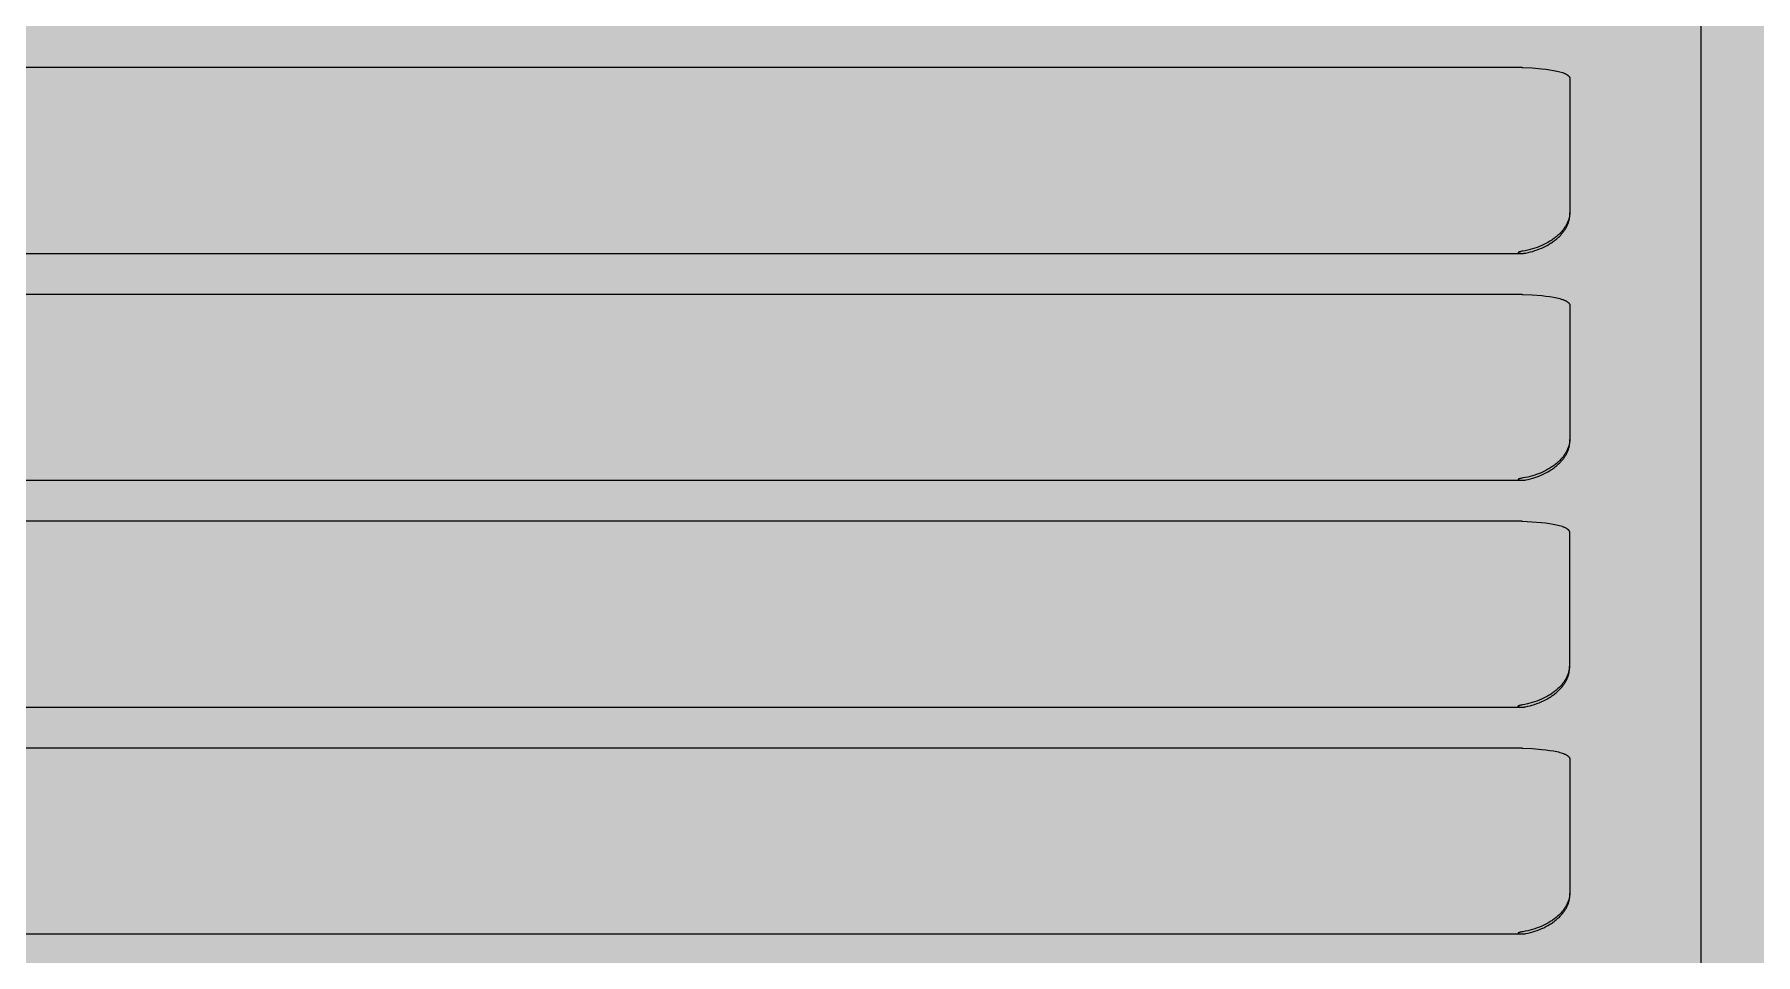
# Model space of a CAD drawing. Header units: millimetres. Extents: x 126 to 12547, y 1644 to 26714.
# Drawn here: x 1122.9 to 1217.8, y 25645.4 to 25696.1 of the extents above; entities that cross this region are included whole.
import ezdxf

# ---------------------------------------------------------------- set-up
doc = ezdxf.new("R2010")
doc.units = ezdxf.units.MM
doc.linetypes.add('CONTINUA', pattern=[0])
doc.layers.add('cono piramide', color=4, linetype='Continuous')
for name, color, linetype, lineweight in [('F_ARREDI_pareti', 1, 'Continuous', 0), ('F_INFISSI', 4, 'Continuous', 5), ('F_MINERAL WALL', 6, 'Continuous', 5), ('F_Tendaggio', 252, 'Continuous', 5), ('F_VETRO', 140, 'Continuous', 5)]:
    doc.layers.add(name, color=color, linetype=linetype, lineweight=lineweight)

# ---------------------------------------------------------------- blocks, each defined once
blk = doc.blocks.new('TENDAGGIO_infisso piccolo_prospetto_fronte')
at = {"layer": 'F_Tendaggio'}
for points in [[(734793.741, 513791.768), (734687.498, 513791.768)], [(734793.741, 513791.768), (734793.782, 513791.767), (734794.304, 513791.742), (734794.825, 513791.7), (734795.057, 513791.674), (734795.273, 513791.644), (734795.473, 513791.611), (734795.566, 513791.593), (734795.655, 513791.574), (734795.739, 513791.554), (734795.818, 513791.533), (734795.893, 513791.512), (734795.962, 513791.489), (734795.995, 513791.477), (734796.026, 513791.466), (734796.056, 513791.454), (734796.085, 513791.441), (734796.113, 513791.429), (734796.139, 513791.416), (734796.164, 513791.403), (734796.187, 513791.39), (734796.21, 513791.377), (734796.22, 513791.37), (734796.23, 513791.363), (734796.24, 513791.356), (734796.25, 513791.35), (734796.259, 513791.343), (734796.268, 513791.336), (734796.276, 513791.329), (734796.284, 513791.322), (734796.292, 513791.314), (734796.299, 513791.307), (734796.306, 513791.3), (734796.313, 513791.293), (734796.319, 513791.286), (734796.325, 513791.278), (734796.331, 513791.271), (734796.336, 513791.263), (734796.339, 513791.26), (734796.341, 513791.256), (734796.344, 513791.252), (734796.346, 513791.249), (734796.348, 513791.245), (734796.35, 513791.241), (734796.352, 513791.237), (734796.354, 513791.233), (734796.356, 513791.23), (734796.357, 513791.226), (734796.359, 513791.222), (734796.36, 513791.218), (734796.362, 513791.214), (734796.363, 513791.211), (734796.364, 513791.207), (734796.365, 513791.203), (734796.366, 513791.199), (734796.367, 513791.195), (734796.368, 513791.191), (734796.369, 513791.187), (734796.37, 513791.183), (734796.37, 513791.179), (734796.371, 513791.176), (734796.371, 513791.172), (734796.372, 513791.168), (734796.372, 513791.164), (734796.372, 513791.16), (734796.372, 513783.809), (734796.371, 513783.766), (734796.369, 513783.722), (734796.365, 513783.679), (734796.36, 513783.635), (734796.354, 513783.592), (734796.346, 513783.548), (734796.336, 513783.504), (734796.326, 513783.461), (734796.313, 513783.417), (734796.3, 513783.374), (734796.284, 513783.33), (734796.268, 513783.287), (734796.25, 513783.244), (734796.23, 513783.201), (734796.21, 513783.158), (734796.188, 513783.115), (734796.164, 513783.073), (734796.139, 513783.03), (734796.113, 513782.988), (734796.085, 513782.946), (734796.057, 513782.905), (734796.026, 513782.864), (734795.995, 513782.823), (734795.962, 513782.783), (734795.928, 513782.742), (734795.893, 513782.703), (734795.856, 513782.663), (734795.819, 513782.624), (734795.779, 513782.586), (734795.739, 513782.548), (734795.698, 513782.51), (734795.655, 513782.473), (734795.611, 513782.436), (734795.566, 513782.4), (734795.52, 513782.364), (734795.473, 513782.329), (734795.424, 513782.295), (734795.375, 513782.261), (734795.325, 513782.228), (734795.273, 513782.196), (734795.221, 513782.164), (734795.167, 513782.133), (734795.057, 513782.072), (734794.943, 513782.015), (734794.826, 513781.961), (734794.7, 513781.908), (734794.573, 513781.86), (734794.444, 513781.815), (734794.314, 513781.774), (734794.182, 513781.738), (734794.049, 513781.706), (734793.916, 513781.677), (734793.782, 513781.654)], [(734793.52, 513781.569), (734793.52, 513781.569), (734793.52, 513781.569), (734793.52, 513781.569), (734793.52, 513781.569), (734793.52, 513781.568), (734793.52, 513781.568), (734793.52, 513781.568), (734793.52, 513781.568), (734793.521, 513781.568), (734793.521, 513781.567), (734793.521, 513781.567), (734793.521, 513781.567), (734793.521, 513781.567), (734793.521, 513781.567), (734793.521, 513781.566), (734793.521, 513781.566), (734793.521, 513781.566), (734793.521, 513781.566), (734793.521, 513781.566), (734793.521, 513781.565), (734793.521, 513781.565), (734793.521, 513781.565), (734793.522, 513781.565), (734793.522, 513781.565), (734793.522, 513781.564), (734793.522, 513781.564), (734793.522, 513781.564), (734793.523, 513781.563), (734793.523, 513781.563), (734793.523, 513781.562), (734793.523, 513781.562), (734793.524, 513781.562), (734793.524, 513781.561), (734793.524, 513781.561), (734793.525, 513781.561), (734793.525, 513781.56), (734793.525, 513781.56), (734793.526, 513781.56), (734793.527, 513781.559), (734793.527, 513781.559), (734793.528, 513781.558), (734793.529, 513781.557), (734793.53, 513781.557), (734793.531, 513781.556), (734793.531, 513781.556), (734793.532, 513781.555), (734793.533, 513781.555), (734793.535, 513781.554), (734793.537, 513781.553), (734793.538, 513781.553), (734793.541, 513781.551), (734793.553, 513781.548), (734793.565, 513781.545), (734793.577, 513781.542), (734793.589, 513781.539), (734793.602, 513781.537), (734793.614, 513781.535), (734793.626, 513781.534), (734793.664, 513781.53), (734793.69, 513781.529), (734793.715, 513781.528), (734793.74, 513781.528), (734793.766, 513781.528), (734793.791, 513781.529), (734793.816, 513781.53), (734793.842, 513781.532), (734793.867, 513781.535), (734793.892, 513781.538), (734793.917, 513781.542), (734793.942, 513781.546), (734794.07, 513781.574), (734794.198, 513781.605), (734794.325, 513781.641), (734794.45, 513781.681), (734794.575, 513781.724), (734794.698, 513781.771), (734794.819, 513781.822), (734794.938, 513781.877), (734795.049, 513781.932), (734795.156, 513781.99), (734795.259, 513782.051), (734795.31, 513782.083), (734795.359, 513782.115), (734795.407, 513782.147), (734795.454, 513782.18), (734795.5, 513782.214), (734795.546, 513782.248), (734795.59, 513782.283), (734795.633, 513782.319), (734795.675, 513782.354), (734795.716, 513782.391), (734795.755, 513782.427), (734795.793, 513782.464), (734795.831, 513782.501), (734795.867, 513782.539), (734795.901, 513782.577), (734795.935, 513782.615), (734795.968, 513782.654), (734795.999, 513782.693), (734796.029, 513782.732), (734796.058, 513782.772), (734796.086, 513782.812), (734796.112, 513782.852), (734796.137, 513782.892), (734796.161, 513782.933), (734796.184, 513782.974), (734796.205, 513783.015), (734796.225, 513783.056), (734796.244, 513783.097), (734796.262, 513783.138), (734796.278, 513783.179), (734796.293, 513783.22), (734796.307, 513783.261), (734796.319, 513783.303), (734796.33, 513783.344), (734796.34, 513783.386), (734796.348, 513783.427), (734796.356, 513783.469), (734796.361, 513783.51), (734796.366, 513783.551), (734796.369, 513783.593), (734796.371, 513783.634), (734796.372, 513783.766)], [(734687.392, 513781.528), (734793.74, 513781.528)], [(734793.782, 513781.654), (734793.725, 513781.643), (734793.678, 513781.633), (734793.634, 513781.622), (734793.612, 513781.616), (734793.59, 513781.61), (734793.577, 513781.605), (734793.57, 513781.603), (734793.563, 513781.6), (734793.557, 513781.598), (734793.55, 513781.595), (734793.547, 513781.593), (734793.544, 513781.592), (734793.541, 513781.59), (734793.538, 513781.588), (734793.536, 513781.587), (734793.534, 513781.586), (734793.532, 513781.585), (734793.531, 513781.585), (734793.53, 513781.584), (734793.53, 513781.583), (734793.529, 513781.583), (734793.528, 513781.582), (734793.527, 513781.581), (734793.526, 513781.581), (734793.526, 513781.58), (734793.525, 513781.579), (734793.525, 513781.579), (734793.525, 513781.579), (734793.524, 513781.578), (734793.524, 513781.578), (734793.523, 513781.577), (734793.523, 513781.577), (734793.523, 513781.576), (734793.522, 513781.576), (734793.522, 513781.575), (734793.522, 513781.575), (734793.522, 513781.575), (734793.522, 513781.575), (734793.522, 513781.574), (734793.521, 513781.574), (734793.521, 513781.574), (734793.521, 513781.574), (734793.521, 513781.573), (734793.521, 513781.573), (734793.521, 513781.573), (734793.521, 513781.572), (734793.521, 513781.572), (734793.521, 513781.572), (734793.521, 513781.572), (734793.52, 513781.571), (734793.52, 513781.571), (734793.52, 513781.571), (734793.52, 513781.57), (734793.52, 513781.57), (734793.52, 513781.57), (734793.52, 513781.569)], [(734793.741, 513779.27), (734687.498, 513779.27)], [(734793.741, 513779.27), (734793.782, 513779.27), (734794.304, 513779.245), (734794.825, 513779.202), (734795.057, 513779.176), (734795.273, 513779.147), (734795.473, 513779.113), (734795.566, 513779.095), (734795.655, 513779.076), (734795.739, 513779.056), (734795.818, 513779.036), (734795.893, 513779.014), (734795.962, 513778.991), (734795.995, 513778.98), (734796.026, 513778.968), (734796.056, 513778.956), (734796.085, 513778.944), (734796.113, 513778.931), (734796.139, 513778.918), (734796.164, 513778.906), (734796.187, 513778.892), (734796.21, 513778.879), (734796.22, 513778.872), (734796.23, 513778.866), (734796.24, 513778.859), (734796.25, 513778.852), (734796.259, 513778.845), (734796.268, 513778.838), (734796.276, 513778.831), (734796.284, 513778.824), (734796.292, 513778.817), (734796.299, 513778.81), (734796.306, 513778.802), (734796.313, 513778.795), (734796.319, 513778.788), (734796.325, 513778.781), (734796.331, 513778.773), (734796.336, 513778.766), (734796.339, 513778.762), (734796.341, 513778.758), (734796.344, 513778.755), (734796.346, 513778.751), (734796.348, 513778.747), (734796.35, 513778.743), (734796.352, 513778.74), (734796.354, 513778.736), (734796.356, 513778.732), (734796.357, 513778.728), (734796.359, 513778.724), (734796.36, 513778.72), (734796.362, 513778.717), (734796.363, 513778.713), (734796.364, 513778.709), (734796.365, 513778.705), (734796.366, 513778.701), (734796.367, 513778.697), (734796.368, 513778.693), (734796.369, 513778.69), (734796.37, 513778.686), (734796.37, 513778.682), (734796.371, 513778.678), (734796.371, 513778.674), (734796.372, 513778.67), (734796.372, 513778.666), (734796.372, 513778.662), (734796.372, 513771.312), (734796.371, 513771.268), (734796.369, 513771.225), (734796.365, 513771.181), (734796.36, 513771.137), (734796.354, 513771.094), (734796.346, 513771.05), (734796.336, 513771.007), (734796.326, 513770.963), (734796.313, 513770.919), (734796.3, 513770.876), (734796.284, 513770.833), (734796.268, 513770.789), (734796.25, 513770.746), (734796.23, 513770.703), (734796.21, 513770.66), (734796.188, 513770.617), (734796.164, 513770.575), (734796.139, 513770.533), (734796.113, 513770.49), (734796.085, 513770.449), (734796.057, 513770.407), (734796.026, 513770.366), (734795.995, 513770.325), (734795.962, 513770.285), (734795.928, 513770.245), (734795.893, 513770.205), (734795.856, 513770.166), (734795.819, 513770.127), (734795.779, 513770.088), (734795.739, 513770.05), (734795.698, 513770.012), (734795.655, 513769.975), (734795.611, 513769.938), (734795.566, 513769.902), (734795.52, 513769.867), (734795.473, 513769.832), (734795.424, 513769.797), (734795.375, 513769.764), (734795.325, 513769.73), (734795.273, 513769.698), (734795.221, 513769.666), (734795.167, 513769.635), (734795.057, 513769.575), (734794.943, 513769.517), (734794.826, 513769.463), (734794.7, 513769.411), (734794.573, 513769.362), (734794.444, 513769.317), (734794.314, 513769.277), (734794.182, 513769.24), (734794.049, 513769.208), (734793.916, 513769.18), (734793.782, 513769.156)], [(734793.52, 513769.072), (734793.52, 513769.072), (734793.52, 513769.071), (734793.52, 513769.071), (734793.52, 513769.071), (734793.52, 513769.071), (734793.52, 513769.07), (734793.52, 513769.07), (734793.52, 513769.07), (734793.521, 513769.07), (734793.521, 513769.07), (734793.521, 513769.069), (734793.521, 513769.069), (734793.521, 513769.069), (734793.521, 513769.069), (734793.521, 513769.069), (734793.521, 513769.068), (734793.521, 513769.068), (734793.521, 513769.068), (734793.521, 513769.068), (734793.521, 513769.068), (734793.521, 513769.067), (734793.521, 513769.067), (734793.522, 513769.067), (734793.522, 513769.067), (734793.522, 513769.067), (734793.522, 513769.066), (734793.522, 513769.066), (734793.523, 513769.065), (734793.523, 513769.065), (734793.523, 513769.065), (734793.523, 513769.064), (734793.524, 513769.064), (734793.524, 513769.064), (734793.524, 513769.063), (734793.525, 513769.063), (734793.525, 513769.063), (734793.525, 513769.062), (734793.526, 513769.062), (734793.527, 513769.061), (734793.527, 513769.061), (734793.528, 513769.06), (734793.529, 513769.06), (734793.53, 513769.059), (734793.531, 513769.059), (734793.531, 513769.058), (734793.532, 513769.058), (734793.533, 513769.057), (734793.535, 513769.056), (734793.537, 513769.056), (734793.538, 513769.055), (734793.541, 513769.054), (734793.553, 513769.05), (734793.565, 513769.047), (734793.577, 513769.044), (734793.589, 513769.041), (734793.602, 513769.039), (734793.614, 513769.037), (734793.626, 513769.036), (734793.664, 513769.033), (734793.69, 513769.031), (734793.715, 513769.03), (734793.74, 513769.03), (734793.766, 513769.03), (734793.791, 513769.031), (734793.816, 513769.032), (734793.842, 513769.034), (734793.867, 513769.037), (734793.892, 513769.04), (734793.917, 513769.044), (734793.942, 513769.049), (734794.07, 513769.076), (734794.198, 513769.108), (734794.325, 513769.143), (734794.45, 513769.183), (734794.575, 513769.226), (734794.698, 513769.273), (734794.819, 513769.324), (734794.938, 513769.379), (734795.049, 513769.434), (734795.156, 513769.493), (734795.259, 513769.554), (734795.31, 513769.585), (734795.359, 513769.617), (734795.407, 513769.65), (734795.454, 513769.683), (734795.5, 513769.716), (734795.546, 513769.751), (734795.59, 513769.786), (734795.633, 513769.821), (734795.675, 513769.857), (734795.716, 513769.893), (734795.755, 513769.929), (734795.793, 513769.966), (734795.831, 513770.004), (734795.867, 513770.041), (734795.901, 513770.079), (734795.935, 513770.118), (734795.968, 513770.156), (734795.999, 513770.195), (734796.029, 513770.234), (734796.058, 513770.274), (734796.086, 513770.314), (734796.112, 513770.354), (734796.137, 513770.395), (734796.161, 513770.435), (734796.184, 513770.476), (734796.205, 513770.517), (734796.225, 513770.558), (734796.244, 513770.599), (734796.262, 513770.64), (734796.278, 513770.681), (734796.293, 513770.722), (734796.307, 513770.764), (734796.319, 513770.805), (734796.33, 513770.846), (734796.34, 513770.888), (734796.348, 513770.929), (734796.356, 513770.971), (734796.361, 513771.012), (734796.366, 513771.054), (734796.369, 513771.095), (734796.371, 513771.137), (734796.372, 513771.268)], [(734793.782, 513769.156), (734793.725, 513769.146), (734793.678, 513769.135), (734793.634, 513769.125), (734793.612, 513769.119), (734793.59, 513769.112), (734793.577, 513769.108), (734793.57, 513769.105), (734793.563, 513769.103), (734793.557, 513769.1), (734793.55, 513769.097), (734793.547, 513769.096), (734793.544, 513769.094), (734793.541, 513769.092), (734793.538, 513769.091), (734793.536, 513769.09), (734793.534, 513769.089), (734793.532, 513769.087), (734793.531, 513769.087), (734793.53, 513769.086), (734793.53, 513769.086), (734793.529, 513769.085), (734793.528, 513769.084), (734793.527, 513769.084), (734793.526, 513769.083), (734793.526, 513769.082), (734793.525, 513769.082), (734793.525, 513769.081), (734793.525, 513769.081), (734793.524, 513769.08), (734793.524, 513769.08), (734793.523, 513769.08), (734793.523, 513769.079), (734793.523, 513769.079), (734793.522, 513769.078), (734793.522, 513769.078), (734793.522, 513769.077), (734793.522, 513769.077), (734793.522, 513769.077), (734793.522, 513769.077), (734793.521, 513769.076), (734793.521, 513769.076), (734793.521, 513769.076), (734793.521, 513769.076), (734793.521, 513769.075), (734793.521, 513769.075), (734793.521, 513769.075), (734793.521, 513769.074), (734793.521, 513769.074), (734793.521, 513769.074), (734793.52, 513769.074), (734793.52, 513769.073), (734793.52, 513769.073), (734793.52, 513769.073), (734793.52, 513769.072), (734793.52, 513769.072), (734793.52, 513769.072)], [(734687.392, 513769.03), (734793.74, 513769.03)], [(734793.721, 513766.772), (734687.478, 513766.772)], [(734793.721, 513766.772), (734793.762, 513766.772), (734794.284, 513766.746), (734794.805, 513766.704), (734795.036, 513766.678), (734795.252, 513766.649), (734795.452, 513766.615), (734795.546, 513766.597), (734795.634, 513766.578), (734795.719, 513766.558), (734795.798, 513766.537), (734795.872, 513766.516), (734795.942, 513766.493), (734795.974, 513766.482), (734796.006, 513766.47), (734796.036, 513766.458), (734796.065, 513766.445), (734796.092, 513766.433), (734796.119, 513766.42), (734796.143, 513766.407), (734796.167, 513766.394), (734796.189, 513766.381), (734796.2, 513766.374), (734796.21, 513766.367), (734796.22, 513766.361), (734796.229, 513766.354), (734796.238, 513766.347), (734796.247, 513766.34), (734796.256, 513766.333), (734796.264, 513766.326), (734796.272, 513766.319), (734796.279, 513766.311), (734796.286, 513766.304), (734796.293, 513766.297), (734796.299, 513766.29), (734796.305, 513766.282), (734796.311, 513766.275), (734796.316, 513766.268), (734796.318, 513766.264), (734796.321, 513766.26), (734796.323, 513766.256), (734796.325, 513766.253), (734796.327, 513766.249), (734796.329, 513766.245), (734796.331, 513766.241), (734796.333, 513766.238), (734796.335, 513766.234), (734796.337, 513766.23), (734796.338, 513766.226), (734796.34, 513766.222), (734796.341, 513766.219), (734796.343, 513766.215), (734796.344, 513766.211), (734796.345, 513766.207), (734796.346, 513766.203), (734796.347, 513766.199), (734796.348, 513766.195), (734796.349, 513766.191), (734796.349, 513766.188), (734796.35, 513766.184), (734796.35, 513766.18), (734796.351, 513766.176), (734796.351, 513766.172), (734796.351, 513766.168), (734796.351, 513766.164), (734796.352, 513758.814), (734796.351, 513758.77), (734796.349, 513758.727), (734796.345, 513758.683), (734796.34, 513758.639), (734796.333, 513758.596), (734796.325, 513758.552), (734796.316, 513758.508), (734796.305, 513758.465), (734796.293, 513758.421), (734796.279, 513758.378), (734796.264, 513758.334), (734796.247, 513758.291), (734796.229, 513758.248), (734796.21, 513758.205), (734796.189, 513758.162), (734796.167, 513758.119), (734796.144, 513758.077), (734796.119, 513758.034), (734796.092, 513757.992), (734796.065, 513757.951), (734796.036, 513757.909), (734796.006, 513757.868), (734795.974, 513757.827), (734795.942, 513757.787), (734795.908, 513757.747), (734795.872, 513757.707), (734795.836, 513757.667), (734795.798, 513757.628), (734795.759, 513757.59), (734795.719, 513757.552), (734795.677, 513757.514), (734795.634, 513757.477), (734795.591, 513757.44), (734795.546, 513757.404), (734795.499, 513757.369), (734795.452, 513757.334), (734795.404, 513757.299), (734795.355, 513757.265), (734795.304, 513757.232), (734795.253, 513757.2), (734795.2, 513757.168), (734795.147, 513757.137), (734795.037, 513757.077), (734794.923, 513757.019), (734794.805, 513756.965), (734794.68, 513756.913), (734794.552, 513756.864), (734794.423, 513756.819), (734794.293, 513756.779), (734794.162, 513756.742), (734794.029, 513756.71), (734793.896, 513756.682), (734793.762, 513756.658)], [(734793.5, 513756.574), (734793.5, 513756.573), (734793.5, 513756.573), (734793.5, 513756.573), (734793.5, 513756.573), (734793.5, 513756.573), (734793.5, 513756.572), (734793.5, 513756.572), (734793.5, 513756.572), (734793.5, 513756.572), (734793.5, 513756.572), (734793.5, 513756.571), (734793.5, 513756.571), (734793.5, 513756.571), (734793.5, 513756.571), (734793.5, 513756.571), (734793.5, 513756.57), (734793.5, 513756.57), (734793.501, 513756.57), (734793.501, 513756.57), (734793.501, 513756.57), (734793.501, 513756.569), (734793.501, 513756.569), (734793.501, 513756.569), (734793.501, 513756.569), (734793.501, 513756.568), (734793.502, 513756.568), (734793.502, 513756.568), (734793.502, 513756.567), (734793.502, 513756.567), (734793.503, 513756.567), (734793.503, 513756.566), (734793.503, 513756.566), (734793.504, 513756.566), (734793.504, 513756.565), (734793.504, 513756.565), (734793.505, 513756.565), (734793.505, 513756.564), (734793.505, 513756.564), (734793.506, 513756.563), (734793.507, 513756.563), (734793.508, 513756.562), (734793.508, 513756.562), (734793.509, 513756.561), (734793.51, 513756.561), (734793.511, 513756.56), (734793.512, 513756.56), (734793.513, 513756.559), (734793.514, 513756.558), (734793.516, 513756.558), (734793.518, 513756.557), (734793.52, 513756.556), (734793.532, 513756.552), (734793.544, 513756.549), (734793.557, 513756.546), (734793.569, 513756.543), (734793.581, 513756.541), (734793.594, 513756.539), (734793.606, 513756.538), (734793.644, 513756.535), (734793.669, 513756.533), (734793.694, 513756.532), (734793.72, 513756.532), (734793.745, 513756.532), (734793.77, 513756.533), (734793.796, 513756.534), (734793.821, 513756.536), (734793.846, 513756.539), (734793.872, 513756.542), (734793.897, 513756.546), (734793.922, 513756.55), (734794.05, 513756.578), (734794.178, 513756.61), (734794.304, 513756.645), (734794.43, 513756.685), (734794.554, 513756.728), (734794.677, 513756.775), (734794.798, 513756.826), (734794.918, 513756.881), (734795.028, 513756.936), (734795.136, 513756.995), (734795.239, 513757.055), (734795.289, 513757.087), (734795.338, 513757.119), (734795.387, 513757.151), (734795.434, 513757.185), (734795.48, 513757.218), (734795.525, 513757.253), (734795.569, 513757.287), (734795.612, 513757.323), (734795.654, 513757.359), (734795.695, 513757.395), (734795.735, 513757.431), (734795.773, 513757.468), (734795.81, 513757.505), (734795.846, 513757.543), (734795.881, 513757.581), (734795.915, 513757.619), (734795.947, 513757.658), (734795.978, 513757.697), (734796.008, 513757.736), (734796.037, 513757.776), (734796.065, 513757.816), (734796.091, 513757.856), (734796.117, 513757.896), (734796.141, 513757.937), (734796.163, 513757.978), (734796.185, 513758.019), (734796.205, 513758.06), (734796.224, 513758.101), (734796.241, 513758.142), (734796.257, 513758.183), (734796.272, 513758.224), (734796.286, 513758.265), (734796.298, 513758.307), (734796.31, 513758.348), (734796.319, 513758.39), (734796.328, 513758.431), (734796.335, 513758.473), (734796.341, 513758.514), (734796.346, 513758.556), (734796.349, 513758.597), (734796.351, 513758.639), (734796.352, 513758.77)], [(734687.372, 513756.532), (734793.72, 513756.532)], [(734793.762, 513756.658), (734793.704, 513756.647), (734793.657, 513756.637), (734793.613, 513756.627), (734793.591, 513756.621), (734793.57, 513756.614), (734793.556, 513756.61), (734793.55, 513756.607), (734793.543, 513756.605), (734793.536, 513756.602), (734793.53, 513756.599), (734793.527, 513756.598), (734793.523, 513756.596), (734793.52, 513756.594), (734793.517, 513756.593), (734793.515, 513756.592), (734793.514, 513756.59), (734793.512, 513756.589), (734793.511, 513756.589), (734793.51, 513756.588), (734793.509, 513756.587), (734793.508, 513756.587), (734793.507, 513756.586), (734793.507, 513756.585), (734793.506, 513756.585), (734793.505, 513756.584), (734793.505, 513756.584), (734793.504, 513756.583), (734793.504, 513756.583), (734793.504, 513756.582), (734793.503, 513756.582), (734793.503, 513756.581), (734793.503, 513756.581), (734793.502, 513756.58), (734793.502, 513756.58), (734793.502, 513756.58), (734793.502, 513756.579), (734793.501, 513756.579), (734793.501, 513756.579), (734793.501, 513756.579), (734793.501, 513756.578), (734793.501, 513756.578), (734793.501, 513756.578), (734793.501, 513756.577), (734793.5, 513756.577), (734793.5, 513756.577), (734793.5, 513756.577), (734793.5, 513756.576), (734793.5, 513756.576), (734793.5, 513756.576), (734793.5, 513756.575), (734793.5, 513756.575), (734793.5, 513756.575), (734793.5, 513756.575), (734793.5, 513756.574), (734793.5, 513756.574), (734793.5, 513756.574)], [(734793.741, 513754.275), (734687.498, 513754.275)], [(734793.741, 513754.275), (734793.782, 513754.274), (734794.304, 513754.249), (734794.825, 513754.207), (734795.057, 513754.181), (734795.273, 513754.151), (734795.473, 513754.118), (734795.566, 513754.1), (734795.655, 513754.081), (734795.739, 513754.061), (734795.818, 513754.04), (734795.893, 513754.018), (734795.962, 513753.996), (734795.995, 513753.984), (734796.026, 513753.972), (734796.056, 513753.96), (734796.085, 513753.948), (734796.113, 513753.936), (734796.139, 513753.923), (734796.164, 513753.91), (734796.187, 513753.897), (734796.21, 513753.884), (734796.22, 513753.877), (734796.23, 513753.87), (734796.24, 513753.863), (734796.25, 513753.856), (734796.259, 513753.849), (734796.268, 513753.842), (734796.276, 513753.835), (734796.284, 513753.828), (734796.292, 513753.821), (734796.299, 513753.814), (734796.306, 513753.807), (734796.313, 513753.8), (734796.319, 513753.792), (734796.325, 513753.785), (734796.331, 513753.778), (734796.336, 513753.77), (734796.339, 513753.767), (734796.341, 513753.763), (734796.344, 513753.759), (734796.346, 513753.755), (734796.348, 513753.752), (734796.35, 513753.748), (734796.352, 513753.744), (734796.354, 513753.74), (734796.356, 513753.736), (734796.357, 513753.733), (734796.359, 513753.729), (734796.36, 513753.725), (734796.362, 513753.721), (734796.363, 513753.717), (734796.364, 513753.713), (734796.365, 513753.71), (734796.366, 513753.706), (734796.367, 513753.702), (734796.368, 513753.698), (734796.369, 513753.694), (734796.37, 513753.69), (734796.37, 513753.686), (734796.371, 513753.682), (734796.371, 513753.678), (734796.372, 513753.674), (734796.372, 513753.67), (734796.372, 513753.666), (734796.372, 513746.316), (734796.371, 513746.273), (734796.369, 513746.229), (734796.365, 513746.186), (734796.36, 513746.142), (734796.354, 513746.098), (734796.346, 513746.055), (734796.336, 513746.011), (734796.326, 513745.967), (734796.313, 513745.924), (734796.3, 513745.88), (734796.284, 513745.837), (734796.268, 513745.794), (734796.25, 513745.751), (734796.23, 513745.708), (734796.21, 513745.665), (734796.188, 513745.622), (734796.164, 513745.579), (734796.139, 513745.537), (734796.113, 513745.495), (734796.085, 513745.453), (734796.057, 513745.412), (734796.026, 513745.371), (734795.995, 513745.33), (734795.962, 513745.289), (734795.928, 513745.249), (734795.893, 513745.209), (734795.856, 513745.17), (734795.819, 513745.131), (734795.779, 513745.092), (734795.739, 513745.054), (734795.698, 513745.017), (734795.655, 513744.979), (734795.611, 513744.943), (734795.566, 513744.907), (734795.52, 513744.871), (734795.473, 513744.836), (734795.424, 513744.802), (734795.375, 513744.768), (734795.325, 513744.735), (734795.273, 513744.702), (734795.221, 513744.671), (734795.167, 513744.639), (734795.057, 513744.579), (734794.943, 513744.522), (734794.826, 513744.468), (734794.7, 513744.415), (734794.573, 513744.366), (734794.444, 513744.322), (734794.314, 513744.281), (734794.182, 513744.245), (734794.049, 513744.212), (734793.916, 513744.184), (734793.782, 513744.16)], [(734793.52, 513744.076), (734793.52, 513744.076), (734793.52, 513744.076), (734793.52, 513744.076), (734793.52, 513744.075), (734793.52, 513744.075), (734793.52, 513744.075), (734793.52, 513744.075), (734793.52, 513744.075), (734793.521, 513744.074), (734793.521, 513744.074), (734793.521, 513744.074), (734793.521, 513744.074), (734793.521, 513744.074), (734793.521, 513744.073), (734793.521, 513744.073), (734793.521, 513744.073), (734793.521, 513744.073), (734793.521, 513744.073), (734793.521, 513744.072), (734793.521, 513744.072), (734793.521, 513744.072), (734793.521, 513744.072), (734793.522, 513744.072), (734793.522, 513744.071), (734793.522, 513744.071), (734793.522, 513744.071), (734793.522, 513744.07), (734793.523, 513744.07), (734793.523, 513744.07), (734793.523, 513744.069), (734793.523, 513744.069), (734793.524, 513744.069), (734793.524, 513744.068), (734793.524, 513744.068), (734793.525, 513744.068), (734793.525, 513744.067), (734793.525, 513744.067), (734793.526, 513744.067), (734793.527, 513744.066), (734793.527, 513744.065), (734793.528, 513744.065), (734793.529, 513744.064), (734793.53, 513744.064), (734793.531, 513744.063), (734793.531, 513744.063), (734793.532, 513744.062), (734793.533, 513744.062), (734793.535, 513744.061), (734793.537, 513744.06), (734793.538, 513744.059), (734793.541, 513744.058), (734793.553, 513744.055), (734793.565, 513744.051), (734793.577, 513744.048), (734793.589, 513744.046), (734793.602, 513744.044), (734793.614, 513744.042), (734793.626, 513744.04), (734793.664, 513744.037), (734793.69, 513744.036), (734793.715, 513744.035), (734793.74, 513744.035), (734793.766, 513744.035), (734793.791, 513744.036), (734793.816, 513744.037), (734793.842, 513744.039), (734793.867, 513744.042), (734793.892, 513744.045), (734793.917, 513744.049), (734793.942, 513744.053), (734794.07, 513744.081), (734794.198, 513744.112), (734794.325, 513744.148), (734794.45, 513744.187), (734794.575, 513744.231), (734794.698, 513744.278), (734794.819, 513744.329), (734794.938, 513744.383), (734795.049, 513744.439), (734795.156, 513744.497), (734795.259, 513744.558), (734795.31, 513744.589), (734795.359, 513744.621), (734795.407, 513744.654), (734795.454, 513744.687), (734795.5, 513744.721), (734795.546, 513744.755), (734795.59, 513744.79), (734795.633, 513744.825), (734795.675, 513744.861), (734795.716, 513744.898), (734795.755, 513744.934), (734795.793, 513744.971), (734795.831, 513745.008), (734795.867, 513745.046), (734795.901, 513745.084), (734795.935, 513745.122), (734795.968, 513745.161), (734795.999, 513745.2), (734796.029, 513745.239), (734796.058, 513745.279), (734796.086, 513745.318), (734796.112, 513745.359), (734796.137, 513745.399), (734796.161, 513745.44), (734796.184, 513745.48), (734796.205, 513745.522), (734796.225, 513745.562), (734796.244, 513745.603), (734796.262, 513745.644), (734796.278, 513745.685), (734796.293, 513745.727), (734796.307, 513745.768), (734796.319, 513745.809), (734796.33, 513745.851), (734796.34, 513745.892), (734796.348, 513745.934), (734796.356, 513745.975), (734796.361, 513746.017), (734796.366, 513746.058), (734796.369, 513746.1), (734796.371, 513746.141), (734796.372, 513746.273)], [(734687.392, 513744.035), (734793.74, 513744.035)], [(734793.782, 513744.16), (734793.725, 513744.15), (734793.678, 513744.14), (734793.634, 513744.129), (734793.612, 513744.123), (734793.59, 513744.117), (734793.577, 513744.112), (734793.57, 513744.11), (734793.563, 513744.107), (734793.557, 513744.105), (734793.55, 513744.102), (734793.547, 513744.1), (734793.544, 513744.099), (734793.541, 513744.097), (734793.538, 513744.095), (734793.536, 513744.094), (734793.534, 513744.093), (734793.532, 513744.092), (734793.531, 513744.091), (734793.53, 513744.091), (734793.53, 513744.09), (734793.529, 513744.089), (734793.528, 513744.089), (734793.527, 513744.088), (734793.526, 513744.087), (734793.526, 513744.087), (734793.525, 513744.086), (734793.525, 513744.086), (734793.525, 513744.085), (734793.524, 513744.085), (734793.524, 513744.084), (734793.523, 513744.084), (734793.523, 513744.084), (734793.523, 513744.083), (734793.522, 513744.082), (734793.522, 513744.082), (734793.522, 513744.082), (734793.522, 513744.082), (734793.522, 513744.081), (734793.522, 513744.081), (734793.521, 513744.081), (734793.521, 513744.081), (734793.521, 513744.08), (734793.521, 513744.08), (734793.521, 513744.08), (734793.521, 513744.08), (734793.521, 513744.079), (734793.521, 513744.079), (734793.521, 513744.079), (734793.521, 513744.078), (734793.52, 513744.078), (734793.52, 513744.078), (734793.52, 513744.077), (734793.52, 513744.077), (734793.52, 513744.077), (734793.52, 513744.077), (734793.52, 513744.076)]]:
    blk.add_lwpolyline(points, dxfattribs=at)
blk = doc.blocks.new('INFISSO L.400 MM_prospetto_fronte')
at = {"layer": 'F_VETRO', "transparency": 33554579}
h = blk.add_hatch(color=153, dxfattribs=at)
h.dxf.hatch_style = 1
h.set_gradient(color1=(102, 153, 204), color2=(251, 252, 254), rotation=45, one_color=1, tint=0.994624)
h.paths.add_polyline_path([(-15858.477, 12715.626), (-16258.477, 12715.626), (-16258.477, 11495.626), (-15858.477, 11495.626)])
at = {"layer": 'F_INFISSI', "color": 41, "linetype": 'CONTINUA', "lineweight": 13, "ltscale": 0.25}
blk.add_lwpolyline([(-15858.477, 12715.626), (-16258.477, 12715.626), (-16258.477, 11495.626), (-15858.477, 11495.626)], close=True, dxfattribs=at)
blk = doc.blocks.new('RIV.to_pareti e soffitto_slider_armadiature_camera master_sez.......')
at = {"layer": 'F_INFISSI', "true_color": 0x636466}
h = blk.add_hatch(color=251, dxfattribs=at)
h.dxf.hatch_style = 1
h.paths.add_polyline_path([(734352.116, 514201.277), (734352.116, 512921.277), (734812.116, 512921.277), (734812.116, 514201.277)])
h.paths.add_polyline_path([(734382.116, 514171.277), (734782.116, 514171.277), (734782.116, 512951.277), (734382.116, 512951.277)], flags=16)
at = {"layer": 'F_MINERAL WALL', "true_color": 0x636466, "transparency": 33554559}
h = blk.add_hatch(dxfattribs=at)
h.set_pattern_fill('AR-SAND', color=251)
h.set_pattern_definition([(37.5, (2500, 0), (-1.6000313, 48.9413237), [0, -38.608, 0, -43.18, 0, -41.275]), (7.5, (2500, 0), (44.9523283, 71.68251), [0, -20.828, 0, -34.798, 0, -13.335]), (327.5, (2468.76, 0), (79.099237, 0.1437185), [0, -12.7, 0, -45.72, 0, -59.69]), (317.5, (2468.76, 0), (76.355645, 22.2929323), [0, -6.35, 0, -29.972, 0, -34.29])])
h.paths.add_polyline_path([(733693.124, 514601.278), (733693.124, 512521.278), (734878.124, 512521.278), (734878.124, 514601.278)])
h.paths.add_polyline_path([(734822.116, 514211.277), (734822.116, 512911.277), (734342.116, 512911.277), (734342.116, 514211.277)], flags=16)
at = {"layer": 'F_INFISSI', "color": 7}
blk.add_lwpolyline([(734382.116, 512951.277), (734782.116, 512951.277), (734782.116, 514171.277), (734382.116, 514171.277)], close=True, dxfattribs=at)
at = {"color": 1}
blk.add_blockref('INFISSO L.400 MM_prospetto_fronte', (750640.594, 501455.651), dxfattribs=at)
at = {"layer": 'cono piramide', "color": 2, "lineweight": 5}
blk.add_blockref('TENDAGGIO_infisso piccolo_prospetto_fronte', (-21.487, -10.001), dxfattribs=at)

msp = doc.modelspace()

# ---------------------------------------------------------------- block references
at = {"layer": 'F_ARREDI_pareti', "color": 2, "lineweight": 5}
msp.add_blockref('RIV.to_pareti e soffitto_slider_armadiature_camera master_sez.......', (-733567.336, -488087.481), dxfattribs=at)

doc.saveas('drawing.dxf')
